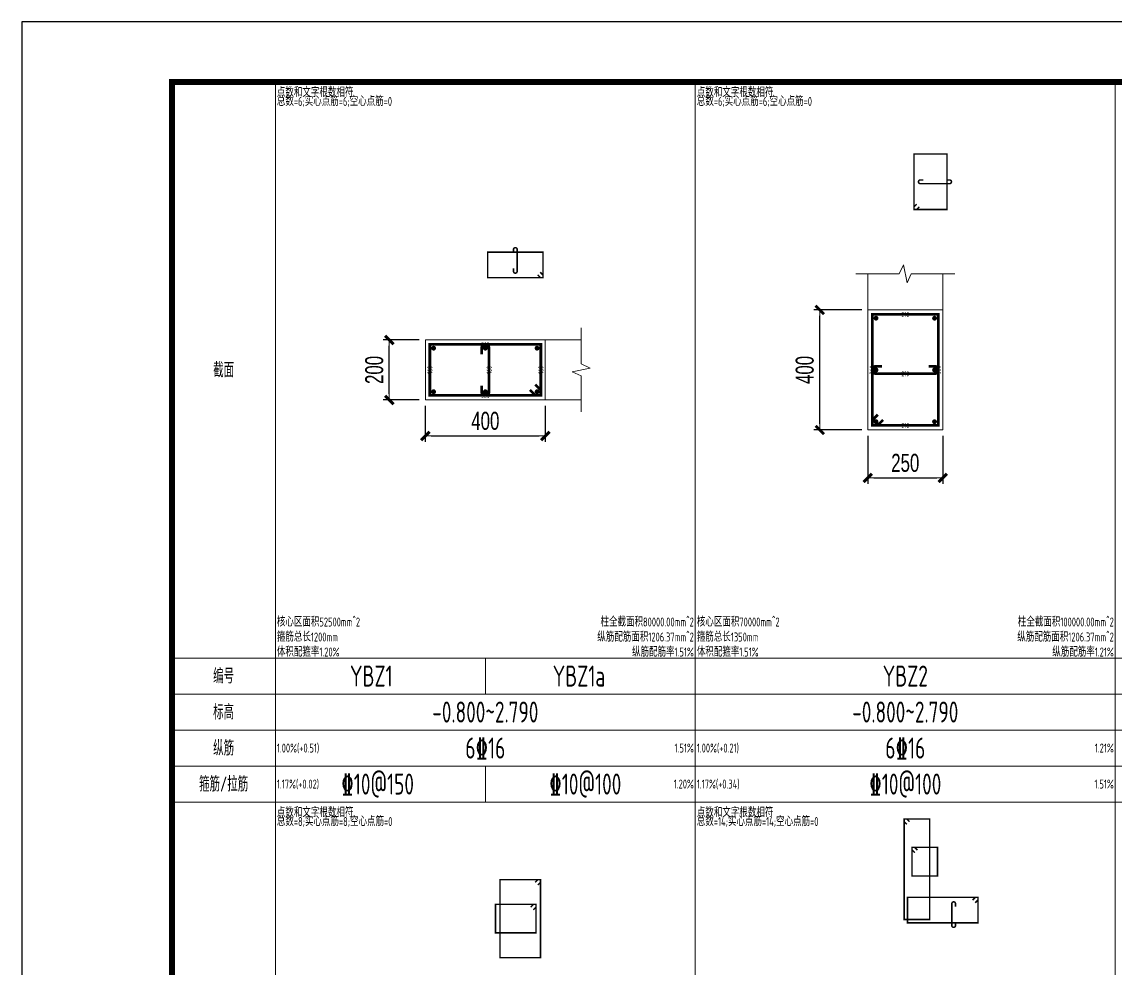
# Model space of a CAD drawing. Extents: x 5874492 to 7194610, y -939842 to -279257.
# Drawn here: x 6389792 to 6408031, y -568110 to -552326 of the extents above; entities that cross this region are included whole.
import ezdxf
from ezdxf.enums import TextEntityAlignment as Align

# ---------------------------------------------------------------- set-up
doc = ezdxf.new("R2010")
doc.units = 0
doc.header["$LTSCALE"] = 1000
for name, color, linetype, lineweight in [('S-墙柱-REIN', 1, 'Continuous', 20), ('S-墙柱-大样细线', 7, 'Continuous', 20), ('S-墙柱-编号', 4, 'Continuous', 20), ('S-大样-DIM', 3, 'Continuous', 20), ('S-大样-REIN', 1, 'Continuous', 20), ('S-大样-实线', 2, 'Continuous', 20), ('S-通用-TAB', 7, 'Continuous', 20)]:
    doc.layers.add(name, color=color, linetype=linetype, lineweight=lineweight)
doc.layers.add('Y-云图图框', color=7, linetype='Continuous')
doc.layers.add('z-计算配筋', color=7, linetype='Continuous')
doc.layers.add('箍筋长度', color=3, linetype='Continuous', plot=False)
doc.layers.add('配箍校核', color=34, linetype='Continuous', plot=False)
doc.styles.add('_YT_Name', font='', dxfattribs={"width": 0.8})
doc.styles.add('_YT_Sign_Text', font='ros.shx', dxfattribs={"width": 0.8, "bigfont": 'hztxt.shx'})
doc.styles.add('BW_Dim', font='Bweng.shx', dxfattribs={"width": 0.7, "bigfont": 'hztxt.shx'})
doc.styles.add('BW_Rein', font='tssdeng.shx', dxfattribs={"width": 0.7, "bigfont": 'hztxt.shx'})
doc.styles.get("Standard").update_dxf_attribs({"font": 'gbenor.shx', "bigfont": 'gbcbig.shx'})
doc.styles.add('TSSD_Rein', font='tssdeng.shx', dxfattribs={"width": 0.7, "bigfont": 'hztxt.shx'})
doc.styles.get('_YT_Name').set_extended_font_data('SimHei')
doc.dimstyles.new('Cyz_20_100', dxfattribs={"dimtxt": 300, "dimasz": 100, "dimexe": 100, "dimexo": 100, "dimgap": 100, "dimtad": 1, "dimdec": 0, "dimlfac": 0.2, "dimzin": 0, "dimdsep": 46, "dimtxsty": 'BW_Dim', "dimblk": '_bwk', "dimcen": 0, "dimclrt": 7, "dimadec": 0, "dimazin": 0, "dimtfac": 1, "dimtdec": 0, "dimtix": 1, "dimtmove": 2, "dimatfit": 0, "dimfxl": 0, "dimtolj": 1, "dimtzin": 0, "dimarcsym": 0})

# ---------------------------------------------------------------- blocks, each defined once
blk = doc.blocks.new('ECMCTK_A1_横_单行图名--0')
at = {"color": 4}
blk.add_lwpolyline([(0, 0), (841, 0), (841, 594), (0, 594)], close=True, dxfattribs=at)
at = {"const_width": 1}
blk.add_lwpolyline([(25, 10), (831, 10), (831, 584), (25, 584)], close=True, dxfattribs=at)
at = {"color": 80, "flags": 3}
for tag, height, p in [('YTHQINS', 3, (34.31, 585.5)), ('ECMCKEY', 3, (292.07, 288.23)), ('YTTQINS', 5.62, (848.03, 12.81)), ('YTFRAME', 3, (652.76, 5.84)), ('YTBARCODE_T1', 3, (749.78, 5.95))]:
    blk.add_attdef(tag, text='', height=height, dxfattribs=at).set_placement(p, align=Align.MIDDLE_CENTER)
for tag, height, style, width, p in [('证书编号', 4, '_YT_Sign_Text', 0.8, (708.87, 43.81)), ('审查批准号', 4, '_YT_Sign_Text', 0.8, (761.06, 43.81)), ('工程号', 4, '_YT_Sign_Text', 0.5, (804.08, 44.12)), ('设计单位', 6, '_YT_Name', 0.8, (623.75, 38.6)), ('建设单位', 4, '_YT_Sign_Text', 0.8, (734.96, 36.11)), ('阶段', 4, '_YT_Sign_Text', 0.8, (804.08, 35.81)), ('项目号', 4, '_YT_Sign_Text', 0.5, (822.08, 33.72)), ('项目名称', 4, '_YT_Sign_Text', 0.8, (734.96, 28.11)), ('专业', 4, '_YT_Sign_Text', 0.8, (804.08, 27.31)), ('图纸编号', 4, '_YT_Sign_Text', 0.5, (803.93, 19.36)), ('图纸名称', 4.5, '_YT_Name', 0.8, (735.39, 15.06)), ('日期', 4, '_YT_Sign_Text', 0.5, (803.88, 12.13)), ('版本号', 4, '_YT_Sign_Text', 0.8, (822.08, 13)), ('出图比例', 4.2, '_YT_Sign_Text', 0.8, (681.82, 11.78))]:
    blk.add_attdef(tag, text='', height=height, dxfattribs=dict(style=style, width=width)).set_placement(p, align=Align.CENTER)
at = {"style": '_YT_Sign_Text', "width": 0.8, "flags": 3}
for tag, p, height in [('{审定人}', (605.87, 26.45), 6.24), ('{校对人}', (658.35, 26.53), 6.24), ('[审定人]', (590.95, 27.81), 4.1), ('[校对人]', (642.23, 27.82), 4.1), ('[审核人]', (591.01, 19.76), 4.1), ('{审核人}', (606.98, 18.44), 6.24), ('[设计人]', (642.47, 20.21), 4.1), ('{设计人}', (658.48, 18.54), 6.24), ('[项目负责人]', (590.78, 12.01), 4.1), ('{项目负责人}', (608.28, 10.72), 6.24), ('{专业负责人}', (658.58, 10.36), 6.24), ('[专业负责人]', (642.74, 11.77), 4.1)]:
    blk.add_attdef(tag, p, '', height=height, dxfattribs=at)
at = {"color": 80, "flags": 3}
for tag, p in [('YTQRCODE', (551.04, 11.91)), ('YTBZSIT', (25, 10)), ('EXT_TK_LEFT', (25, 10))]:
    blk.add_attdef(tag, p, '', height=3, dxfattribs=at)
blk = doc.blocks.new('_bwk')
blk.add_line((-1, 0), (0, 0))
at = {"const_width": 0.5}
blk.add_lwpolyline([(-0.7, -0.7), (0.7, 0.7)], dxfattribs=at)
blk = doc.blocks.new('*D770')
at = {"layer": 'Defpoints', "color": 0, "transparency": 16777216}
for p in [(6403092, -557126), (6403892, -557126), (6403892, -559126)]:
    blk.add_point(p, dxfattribs=at)
at = {"layer": 'S-大样-DIM', "color": 0, "lineweight": -2, "transparency": 16777216}
for p, q in [((6403792, -557126), (6402992, -557126)), ((6403092, -559026), (6403092, -557226)), ((6403792, -559126), (6402992, -559126))]:
    blk.add_line(p, q, dxfattribs=at)
at = {"layer": 'S-大样-DIM', "color": 0, "lineweight": -2, "transparency": 16777216, "xscale": 100, "yscale": 100, "zscale": 100}
for p, rotation in [((6403092, -557126), 90), ((6403092, -559126), 270)]:
    blk.add_blockref('_bwk', p, dxfattribs=dict(at, rotation=rotation))
at = {"layer": 'S-大样-DIM', "color": 7, "transparency": 16777216, "insert": (6402842, -558126), "char_height": 300, "attachment_point": 5, "rotation": 90, "style": 'BW_Dim'}
blk.add_mtext('\\A1;400', dxfattribs=at)
blk = doc.blocks.new('*D771')
at = {"layer": 'Defpoints', "color": 0, "transparency": 16777216}
for p in [(6403892, -559126), (6405142, -559126), (6405142, -559926)]:
    blk.add_point(p, dxfattribs=at)
at = {"layer": 'S-大样-DIM', "color": 0, "lineweight": -2, "transparency": 16777216}
for p, q in [((6403892, -559226), (6403892, -560026)), ((6405142, -559226), (6405142, -560026)), ((6403992, -559926), (6405042, -559926))]:
    blk.add_line(p, q, dxfattribs=at)
at = {"layer": 'S-大样-DIM', "color": 0, "lineweight": -2, "transparency": 16777216, "xscale": 100, "yscale": 100, "zscale": 100, "rotation": 180}
blk.add_blockref('_bwk', (6403892, -559926), dxfattribs=at)
at = {"layer": 'S-大样-DIM', "color": 0, "lineweight": -2, "transparency": 16777216, "xscale": 100, "yscale": 100, "zscale": 100}
blk.add_blockref('_bwk', (6405142, -559926), dxfattribs=at)
at = {"layer": 'S-大样-DIM', "color": 7, "transparency": 16777216, "insert": (6404517, -559676), "char_height": 300, "attachment_point": 5, "style": 'BW_Dim'}
blk.add_mtext('\\A1;250', dxfattribs=at)
blk = doc.blocks.new('*D778')
at = {"layer": 'Defpoints', "color": 0, "transparency": 16777216}
for p in [(6395917, -557626), (6396517, -557626), (6396517, -558626)]:
    blk.add_point(p, dxfattribs=at)
at = {"layer": 'S-大样-DIM', "color": 0, "lineweight": -2, "transparency": 16777216}
for p, q in [((6396417, -557626), (6395817, -557626)), ((6395917, -558526), (6395917, -557726)), ((6396417, -558626), (6395817, -558626))]:
    blk.add_line(p, q, dxfattribs=at)
at = {"layer": 'S-大样-DIM', "color": 0, "lineweight": -2, "transparency": 16777216, "xscale": 100, "yscale": 100, "zscale": 100}
for p, rotation in [((6395917, -557626), 90), ((6395917, -558626), 270)]:
    blk.add_blockref('_bwk', p, dxfattribs=dict(at, rotation=rotation))
at = {"layer": 'S-大样-DIM', "color": 7, "transparency": 16777216, "insert": (6395667, -558126), "char_height": 300, "attachment_point": 5, "rotation": 90, "style": 'BW_Dim'}
blk.add_mtext('\\A1;200', dxfattribs=at)
blk = doc.blocks.new('*D779')
at = {"layer": 'Defpoints', "color": 0, "transparency": 16777216}
for p in [(6396517, -558626), (6398517, -558626), (6398517, -559226)]:
    blk.add_point(p, dxfattribs=at)
at = {"layer": 'S-大样-DIM', "color": 0, "lineweight": -2, "transparency": 16777216}
for p, q in [((6396517, -558726), (6396517, -559326)), ((6398517, -558726), (6398517, -559326)), ((6396617, -559226), (6398417, -559226))]:
    blk.add_line(p, q, dxfattribs=at)
at = {"layer": 'S-大样-DIM', "color": 0, "lineweight": -2, "transparency": 16777216, "xscale": 100, "yscale": 100, "zscale": 100, "rotation": 180}
blk.add_blockref('_bwk', (6396517, -559226), dxfattribs=at)
at = {"layer": 'S-大样-DIM', "color": 0, "lineweight": -2, "transparency": 16777216, "xscale": 100, "yscale": 100, "zscale": 100}
blk.add_blockref('_bwk', (6398517, -559226), dxfattribs=at)
at = {"layer": 'S-大样-DIM', "color": 7, "transparency": 16777216, "insert": (6397517, -558976), "char_height": 300, "attachment_point": 5, "style": 'BW_Dim'}
blk.add_mtext('\\A1;400', dxfattribs=at)

msp = doc.modelspace()

# ---------------------------------------------------------------- linework, layer by layer
at = {"layer": 'S-墙柱-REIN', "const_width": 40}
for points in [[(6404009.9, -557263.7, 1), (6404049.9, -557263.7, 1)], [(6404984.9, -557263.7, 1), (6405024.9, -557263.7, 1)], [(6396634.9, -557763.7, 1), (6396674.9, -557763.7, 1)], [(6397497.4, -557763.7, 1), (6397537.4, -557763.7, 1)], [(6398359.9, -557763.7, 1), (6398399.9, -557763.7, 1)], [(6404009.9, -558126.2, 1), (6404049.9, -558126.2, 1)], [(6404984.9, -558126.2, 1), (6405024.9, -558126.2, 1)], [(6396634.9, -558488.7, 1), (6396674.9, -558488.7, 1)], [(6397497.4, -558488.7, 1), (6397537.4, -558488.7, 1)], [(6398359.9, -558488.7, 1), (6398399.9, -558488.7, 1)], [(6404009.9, -558988.7, 1), (6404049.9, -558988.7, 1)], [(6404984.9, -558988.7, 1), (6405024.9, -558988.7, 1)]]:
    msp.add_lwpolyline(points, format="xyb", close=True, dxfattribs=at)
at = {"layer": 'S-墙柱-大样细线'}
for points in [[(6403892.4, -557126.2), (6403892.4, -559126.2), (6405142.4, -559126.2), (6405142.4, -557126.2)], [(6398517.4, -558626.2), (6398517.4, -557626.2), (6396517.4, -557626.2), (6396517.4, -558626.2)]]:
    msp.add_lwpolyline(points, close=True, dxfattribs=at)
at = {"layer": 'S-大样-REIN'}
for points, const_width in [([(6404752, -555407.5), (6404706.1, -555453.5), (6404661.9, -555453.5), (6404661.9, -554528.5), (6405211.9, -554528.5), (6405211.9, -555453.5), (6404661.9, -555453.5), (6404661.9, -555409.3), (6404707.8, -555363.3)], 25), ([(6398433.9, -556498.5), (6398479.9, -556544.5), (6398479.9, -556588.7), (6397554.9, -556588.7), (6397554.9, -556163.7), (6398479.9, -556163.7), (6398479.9, -556588.7), (6398435.7, -556588.7), (6398389.7, -556542.7)], 25), ([(6404147.7, -558959.2), (6404055.7, -559051.2), (6403967.4, -559051.2), (6403967.4, -557201.2), (6405067.4, -557201.2), (6405067.4, -559051.2), (6403967.4, -559051.2), (6403967.4, -558962.8), (6404059.3, -558870.8)], 45), ([(6398350.4, -558370.8), (6398442.4, -558462.8), (6398442.4, -558551.2), (6396592.4, -558551.2), (6396592.4, -557701.2), (6398442.4, -557701.2), (6398442.4, -558551.2), (6398354, -558551.2), (6398262, -558459.2)], 45), ([(6404588.8, -565653.4), (6404542.8, -565607.4), (6404498.6, -565607.4), (6404498.6, -567282.4), (6404923.6, -567282.4), (6404923.6, -565607.4), (6404498.6, -565607.4), (6404498.6, -565651.6), (6404544.6, -565697.6)], 25), ([(6404675.8, -566170.5), (6404629.9, -566124.5), (6404629.9, -566080.3), (6405054.9, -566080.3), (6405054.9, -566559.5), (6404629.9, -566559.5), (6404629.9, -566080.3), (6404674.1, -566080.3), (6404720, -566126.3)], 25), ([(6398348, -566665), (6398393.9, -566619), (6398438.1, -566619), (6398438.1, -567919), (6397763.1, -567919), (6397763.1, -566619), (6398438.1, -566619), (6398438.1, -566663.2), (6398392.2, -566709.2)], 25), ([(6398317.2, -567121.7), (6398363.1, -567075.7), (6398363.1, -567031.5), (6397688.1, -567031.5), (6397688.1, -567506.5), (6398363.1, -567506.5), (6398363.1, -567031.5), (6398318.9, -567031.5), (6398273, -567077.5)], 25), ([(6405683.9, -567003.8), (6405729.9, -566957.9), (6405729.9, -566913.7), (6404554.9, -566913.7), (6404554.9, -567338.7), (6405729.9, -567338.7), (6405729.9, -566913.7), (6405685.7, -566913.7), (6405639.7, -566959.6)], 25)]:
    msp.add_lwpolyline(points, dxfattribs=dict(at, const_width=const_width))
for points, const_width in [([(6405205.6, -554959.7), (6405255.6, -554959.7, -1), (6405255.6, -555022.2), (6404768.1, -555022.2, -1), (6404768.1, -554959.7), (6404818.1, -554959.7)], 25), ([(6397986.1, -556169.9), (6397986.1, -556119.9, -1), (6398048.6, -556119.9), (6398048.6, -556482.4, -1), (6397986.1, -556482.4), (6397986.1, -556432.4)], 25), ([(6397454.9, -557863.7), (6397454.9, -557763.7, -1), (6397579.9, -557763.7), (6397579.9, -558488.7, -1), (6397454.9, -558488.7), (6397454.9, -558388.7)], 45), ([(6404904.9, -558063.7), (6405004.9, -558063.7, -1), (6405004.9, -558188.7), (6404029.9, -558188.7, -1), (6404029.9, -558063.7), (6404129.9, -558063.7)], 45), ([(6405354.9, -567332.4), (6405354.9, -567382.4, -1), (6405292.4, -567382.4), (6405292.4, -567019.9, -1), (6405354.9, -567019.9), (6405354.9, -567069.9)], 25)]:
    msp.add_lwpolyline(points, format="xyb", dxfattribs=dict(at, const_width=const_width))
at = {"layer": 'S-大样-实线'}
for points in [[(6403692.4, -556526.2), (6404417.4, -556526.2), (6404487.4, -556376.2), (6404547.4, -556676.2), (6404617.4, -556526.2), (6405342.4, -556526.2)], [(6403892.4, -557126.2), (6403892.4, -556526.2)], [(6405142.4, -557126.2), (6405142.4, -556526.2)], [(6399117.4, -558826.2), (6399117.4, -558226.2), (6398967.4, -558156.2), (6399267.4, -558096.2), (6399117.4, -558026.2), (6399117.4, -557426.2)], [(6398517.4, -557626.2), (6399117.4, -557626.2)], [(6398517.4, -558626.2), (6399117.4, -558626.2)]]:
    msp.add_lwpolyline(points, dxfattribs=at)
at = {"layer": 'S-通用-TAB'}
for p, q in [((6397517.4, -563526.2), (6397517.4, -562926.2)), ((6397517.4, -564726.2), (6397517.4, -565326.2))]:
    msp.add_line(p, q, dxfattribs=at)
for points in [[(6392292.4, -565326.2), (6392292.4, -553326.2), (6394017.4, -553326.2), (6394017.4, -565326.2), (6392292.4, -565326.2), (6392292.4, -564726.2), (6394017.4, -564726.2), (6394017.4, -564126.2), (6392292.4, -564126.2), (6392292.4, -563526.2), (6394017.4, -563526.2), (6394017.4, -562926.2), (6392292.4, -562926.2), (6392292.4, -565326.2)], [(6394017.4, -565326.2), (6394017.4, -553326.2), (6401017.4, -553326.2), (6401017.4, -565326.2), (6394017.4, -565326.2), (6394017.4, -562926.2), (6401017.4, -562926.2), (6401017.4, -563526.2), (6394017.4, -563526.2), (6394017.4, -564126.2), (6401017.4, -564126.2), (6401017.4, -564726.2), (6394017.4, -564726.2), (6394017.4, -565326.2)], [(6401017.4, -565326.2), (6401017.4, -553326.2), (6408017.4, -553326.2), (6408017.4, -565326.2), (6401017.4, -565326.2), (6401017.4, -562926.2), (6408017.4, -562926.2), (6408017.4, -563526.2), (6401017.4, -563526.2), (6401017.4, -564126.2), (6408017.4, -564126.2), (6408017.4, -564726.2), (6401017.4, -564726.2), (6401017.4, -565326.2)], [(6408017.4, -565326.2), (6408017.4, -553326.2), (6415017.4, -553326.2), (6415017.4, -565326.2), (6408017.4, -565326.2), (6408017.4, -562926.2), (6415017.4, -562926.2), (6415017.4, -563526.2), (6408017.4, -563526.2), (6408017.4, -564126.2), (6415017.4, -564126.2), (6415017.4, -564726.2), (6408017.4, -564726.2), (6408017.4, -565326.2)], [(6392292.4, -577326.2), (6392292.4, -565326.2), (6394017.4, -565326.2), (6394017.4, -577326.2), (6392292.4, -577326.2), (6392292.4, -576726.2), (6394017.4, -576726.2), (6394017.4, -576126.2), (6392292.4, -576126.2), (6392292.4, -575526.2), (6394017.4, -575526.2), (6394017.4, -574926.2), (6392292.4, -574926.2), (6392292.4, -577326.2)], [(6394017.4, -577326.2), (6394017.4, -565326.2), (6401017.4, -565326.2), (6401017.4, -577326.2), (6394017.4, -577326.2), (6394017.4, -574926.2), (6401017.4, -574926.2), (6401017.4, -575526.2), (6394017.4, -575526.2), (6394017.4, -576126.2), (6401017.4, -576126.2), (6401017.4, -576726.2), (6394017.4, -576726.2), (6394017.4, -577326.2)], [(6401017.4, -577326.2), (6401017.4, -565326.2), (6408017.4, -565326.2), (6408017.4, -577326.2), (6401017.4, -577326.2), (6401017.4, -574926.2), (6408017.4, -574926.2), (6408017.4, -575526.2), (6401017.4, -575526.2), (6401017.4, -576126.2), (6408017.4, -576126.2), (6408017.4, -576726.2), (6401017.4, -576726.2), (6401017.4, -577326.2)], [(6408017.4, -577326.2), (6408017.4, -565326.2), (6415017.4, -565326.2), (6415017.4, -577326.2), (6408017.4, -577326.2), (6408017.4, -574926.2), (6415017.4, -574926.2), (6415017.4, -575526.2), (6408017.4, -575526.2), (6408017.4, -576126.2), (6415017.4, -576126.2), (6415017.4, -576726.2), (6408017.4, -576726.2), (6408017.4, -577326.2)]]:
    msp.add_lwpolyline(points, dxfattribs=at)

# ---------------------------------------------------------------- block references
at = {"layer": 'Y-云图图框', "xscale": 100, "yscale": 100, "zscale": 100}
msp.add_blockref('ECMCTK_A1_横_单行图名--0', (6389792.4, -611726.2), dxfattribs=at)

# ---------------------------------------------------------------- texts
at = {"layer": 'S-墙柱-编号', "color": 3, "style": 'TSSD_Rein', "width": 0.7}
for s, p in [('YBZ1', (6395616.4, -563226.2)), ('YBZ1a', (6399077.9, -563226.2)), ('YBZ2', (6404517.4, -563226.2))]:
    msp.add_text(s, height=350, dxfattribs=at).set_placement(p, align=Align.MIDDLE_CENTER)
at = {"layer": 'S-墙柱-编号', "style": 'TSSD_Rein', "width": 0.7}
for s, p in [('-0.800~2.790', (6397517.4, -563826.2)), ('-0.800~2.790', (6404517.4, -563826.2)), ('6\x8416', (6397517.4, -564426.2)), ('\x8410@150', (6395721.7, -565026.2)), ('\x8410@100', (6399183.2, -565026.2))]:
    msp.add_text(s, height=350, dxfattribs=at).set_placement(p, align=Align.MIDDLE_CENTER)
at = {"layer": 'S-通用-TAB', "style": 'BW_Rein', "width": 0.7}
for s, p in [('截面', (6393154.9, -558126.2)), ('编号', (6393154.9, -563226.2)), ('标高', (6393154.9, -563826.2)), ('纵筋', (6393154.9, -564426.2)), ('箍筋/拉筋', (6393154.9, -565026.2))]:
    msp.add_text(s, height=250, dxfattribs=at).set_placement(p, align=Align.MIDDLE_CENTER)
at = {"layer": 'z-计算配筋', "style": 'BW_Rein', "width": 0.7}
for s, p in [('6\x8416', (6404517.4, -564426.2)), ('\x8410@100', (6404517.4, -565026.2))]:
    msp.add_text(s, height=350, dxfattribs=at).set_placement(p, align=Align.MIDDLE_CENTER)
at = {"layer": '箍筋长度', "style": 'BW_Rein', "width": 0.7}
for s, p in [('210', (6404517.4, -557201.2)), ('360', (6397517.4, -557701.2)), ('210', (6404517.4, -558188.7)), ('360', (6397517.4, -558551.2)), ('210', (6404517.4, -559051.2))]:
    msp.add_text(s, height=85, dxfattribs=at).set_placement(p, align=Align.MIDDLE_CENTER)
for s, p in [('160', (6396592.4, -558126.2)), ('160', (6397579.9, -558126.2)), ('160', (6398442.4, -558126.2)), ('360', (6403967.4, -558126.2)), ('360', (6405067.4, -558126.2))]:
    msp.add_text(s, height=85, rotation=90, dxfattribs=at).set_placement(p, align=Align.MIDDLE_CENTER)
at = {"layer": '配箍校核', "style": 'BW_Rein', "width": 0.7}
for s, p in [('点数和文字根数相符', (6394042.4, -553576.2)), ('点数和文字根数相符', (6401042.4, -553576.2)), ('总数=6;实心点筋=6;空心点筋=0', (6394042.4, -553726.2)), ('总数=6;实心点筋=6;空心点筋=0', (6401042.4, -553726.2)), ('核心区面积52500mm^ 2', (6394042.4, -562401.2)), ('核心区面积70000mm^ 2', (6401042.4, -562401.2)), ('箍筋总长1200mm', (6394042.4, -562651.2)), ('箍筋总长1350mm', (6401042.4, -562651.2)), ('体积配箍率1.20%', (6394042.4, -562901.2)), ('体积配箍率1.51%', (6401042.4, -562901.2)), ('点数和文字根数相符', (6394042.4, -565576.2)), ('点数和文字根数相符', (6401042.4, -565576.2)), ('总数=8;实心点筋=8;空心点筋=0', (6394042.4, -565726.2)), ('总数=14;实心点筋=14;空心点筋=0', (6401042.4, -565726.2))]:
    msp.add_text(s, height=150, dxfattribs=at).set_placement(p)
for s, p in [('柱全截面积80000.00mm^ 2', (6400992.4, -562401.2)), ('柱全截面积100000.00mm^ 2', (6407992.4, -562401.2)), ('纵筋配筋面积1206.37mm^ 2', (6400992.4, -562651.2)), ('纵筋配筋面积1206.37mm^ 2', (6407992.4, -562651.2)), ('纵筋配筋率1.51%', (6400992.4, -562901.2)), ('纵筋配筋率1.21%', (6407992.4, -562901.2))]:
    msp.add_text(s, height=150, dxfattribs=at).set_placement(p, align=Align.RIGHT)
for s, p in [('1.00%(+0.51)', (6394042.4, -564426.2)), ('1.00%(+0.21)', (6401042.4, -564426.2)), ('1.17%(+0.02)', (6394042.4, -565026.2)), ('1.17%(+0.34)', (6401042.4, -565026.2))]:
    msp.add_text(s, height=150, dxfattribs=at).set_placement(p, align=Align.MIDDLE_LEFT)
for s, p in [('1.51%', (6400992.4, -564426.2)), ('1.21%', (6407992.4, -564426.2)), ('1.20%', (6400992.4, -565026.2)), ('1.51%', (6407992.4, -565026.2))]:
    msp.add_text(s, height=150, dxfattribs=at).set_placement(p, align=Align.MIDDLE_RIGHT)

# ---------------------------------------------------------------- dimensions: what is measured, and where the dimension line sits
at = {"layer": 'S-大样-DIM'}
for base, p1, p2, picture, middle in [((6403092.4, -557126.2), (6403892.4, -559126.2), (6403892.4, -557126.2), '*D770', (6402842.4, -558126.2)), ((6395917.4, -557626.2), (6396517.4, -558626.2), (6396517.4, -557626.2), '*D778', (6395667.4, -558126.2))]:
    dim = msp.add_linear_dim(base=base, p1=p1, p2=p2, angle=90, dimstyle='Cyz_20_100', dxfattribs=at)
    dim.commit()
    dim.dimension.update_dxf_attribs({"geometry": picture, "text_midpoint": middle})
for base, p1, p2, picture, middle in [((6398517.4, -559226.2), (6396517.4, -558626.2), (6398517.4, -558626.2), '*D779', (6397517.4, -558976.2)), ((6405142.4, -559926.2), (6403892.4, -559126.2), (6405142.4, -559126.2), '*D771', (6404517.4, -559676.2))]:
    dim = msp.add_linear_dim(base=base, p1=p1, p2=p2, dimstyle='Cyz_20_100', dxfattribs=at)
    dim.commit()
    dim.dimension.update_dxf_attribs({"geometry": picture, "text_midpoint": middle})

doc.saveas('drawing.dxf')
